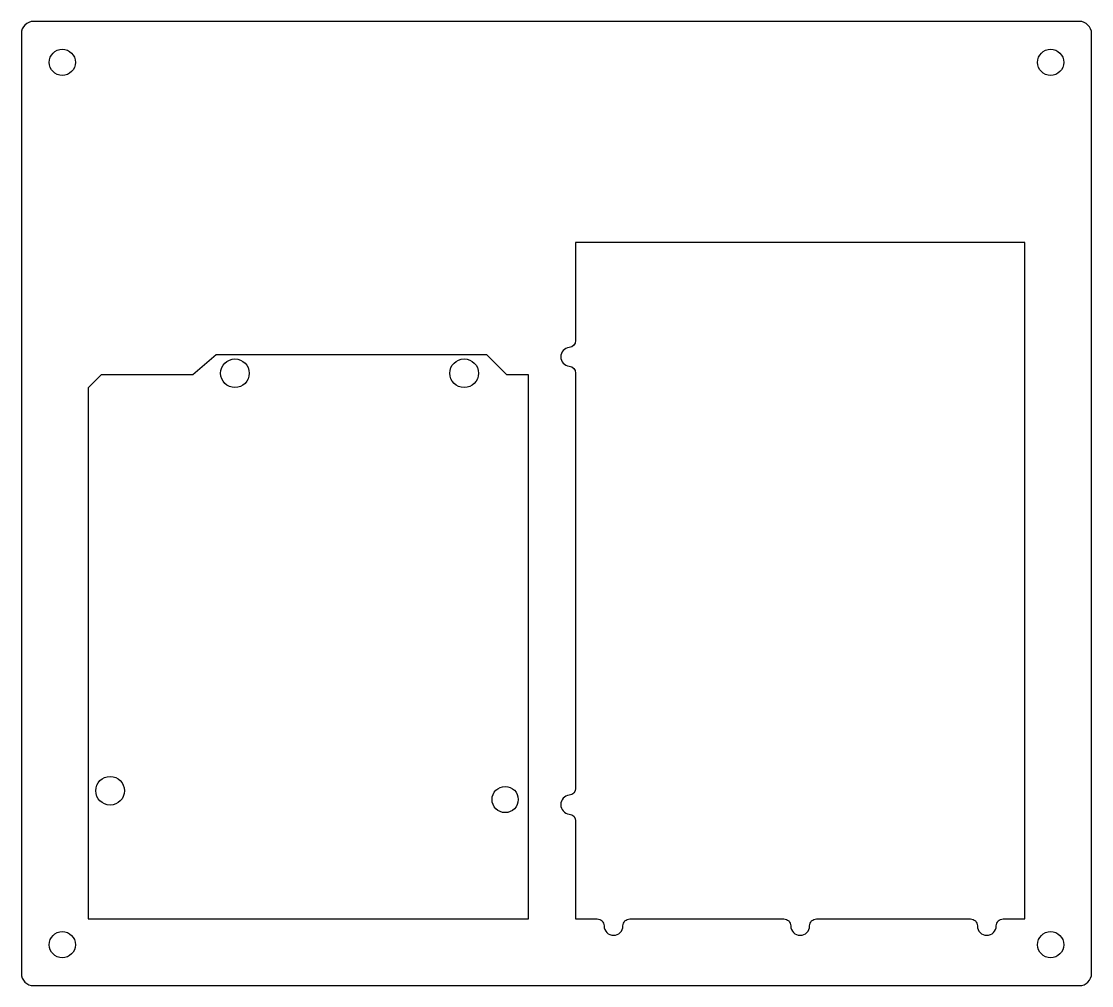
# Model space of a CAD drawing. Extents: x 1177 to 1308, y 414 to 532.
import ezdxf

# ---------------------------------------------------------------- set-up
doc = ezdxf.new("R2010")
doc.units = 0
doc.layers.get('0').update_dxf_attribs({"linetype": 'CONTINUOUS'})

msp = doc.modelspace()

# ---------------------------------------------------------------- linework, layer by layer
for points in [[(1178.58, 532.12, 0.414214), (1177.08, 530.62), (1177.08, 415.85, 0.414214), (1178.58, 414.35), (1306.32, 414.35, 0.414214), (1307.82, 415.85), (1307.82, 530.62, 0.414214), (1306.32, 532.12)], [(1244.77, 505.1), (1244.77, 493.14, -0.38517), (1244.01, 492.3, 0.904534), (1244.01, 490.01, -0.38517), (1244.77, 489.16), (1244.77, 438.44, -0.38517), (1244.01, 437.6, 0.904534), (1244.01, 435.31, -0.38517), (1244.77, 434.46), (1244.77, 422.5), (1247.42, 422.5, -0.414214), (1248.27, 421.65, 0.414214), (1249.42, 420.5, 0.414214), (1250.57, 421.65, -0.414214), (1251.42, 422.5), (1251.92, 422.5), (1270.22, 422.5, -0.414214), (1271.07, 421.65, 0.414214), (1272.22, 420.5, 0.414214), (1273.37, 421.65, -0.414214), (1274.22, 422.5), (1292.52, 422.5), (1293.02, 422.5, -0.414214), (1293.87, 421.65, 0.414214), (1295.02, 420.5, 0.414214), (1296.17, 421.65, -0.414214), (1297.02, 422.5), (1299.67, 422.5), (1299.67, 505.1)], [(1201.42, 489.15, -1), (1204.92, 489.15, -1)], [(1229.42, 489.15, -1), (1232.92, 489.15, -1)], [(1189.67, 438.15, -1), (1186.17, 438.15, -1)]]:
    msp.add_lwpolyline(points, format="xyb", close=True)
msp.add_lwpolyline([(1200.88, 491.4), (1198.03, 488.95), (1186.84, 488.95), (1185.23, 487.35), (1185.23, 422.5), (1239.03, 422.5), (1239.03, 488.95), (1236.4, 488.95), (1233.94, 491.4)], close=True)
for centre in [(1182.08, 527.12), (1302.82, 527.12), (1236.18, 437.08), (1182.08, 419.35), (1302.82, 419.35)]:
    msp.add_circle(centre, 1.6)

doc.saveas('drawing.dxf')
